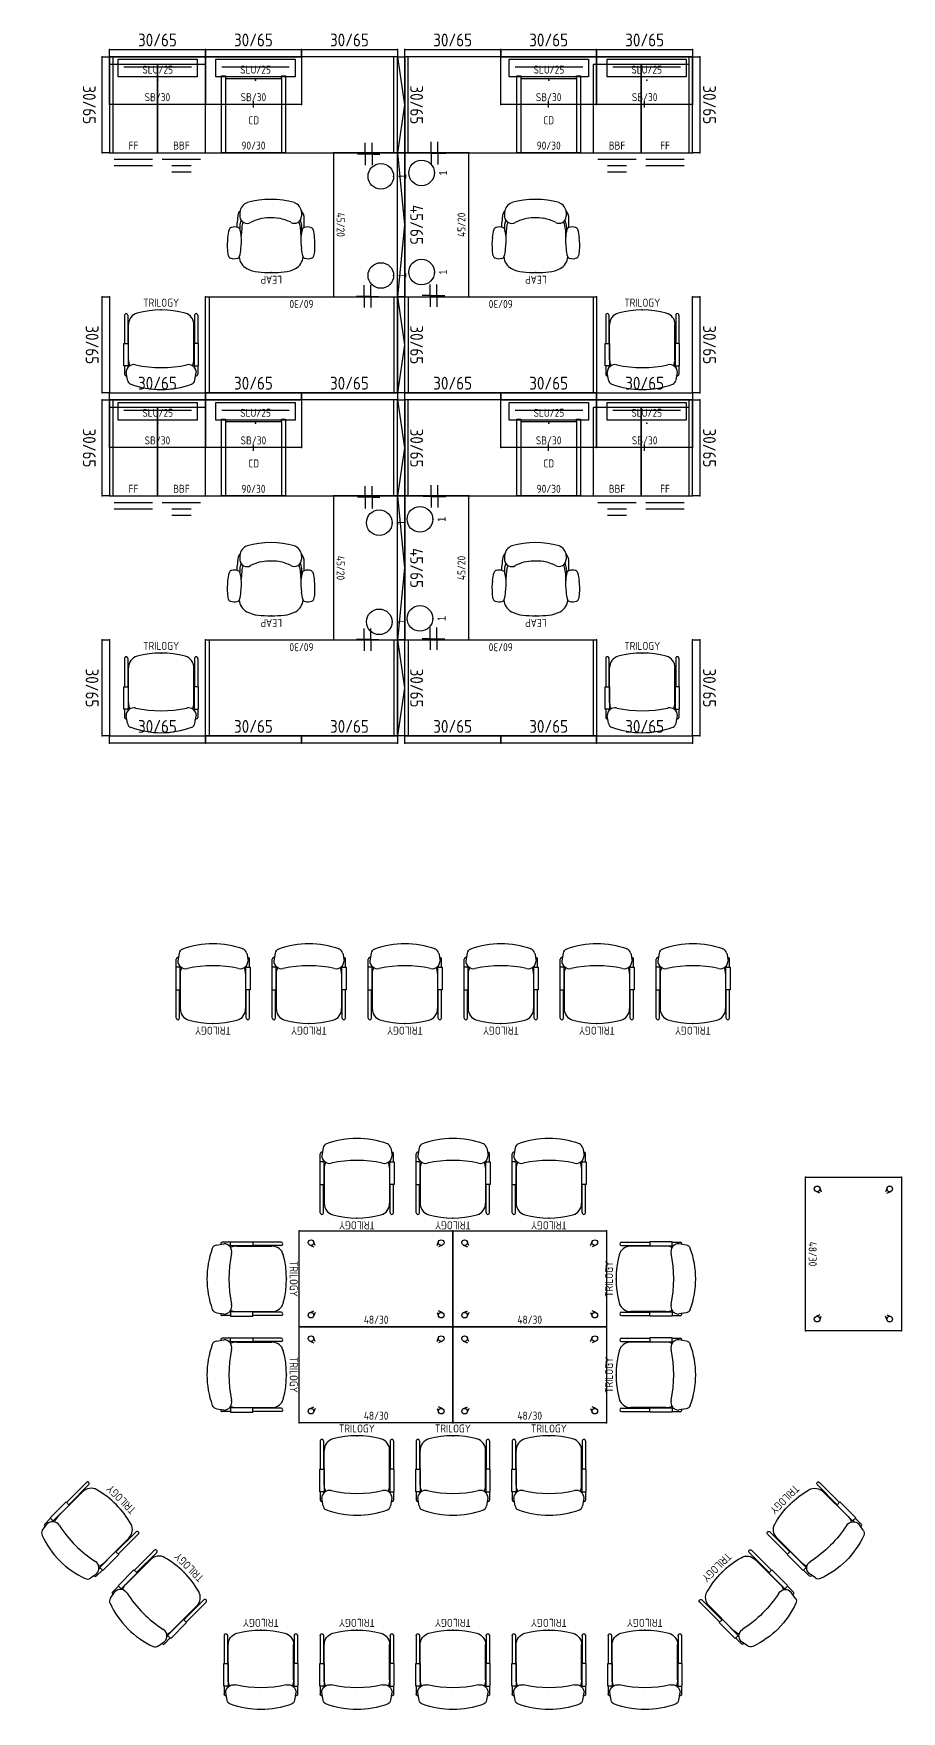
# Model space of a CAD drawing. Extents: x 13 to 2552, y -79 to 935.
# Drawn here: x 1153 to 1425, y -79 to 446 of the extents above; entities that cross this region are included whole.
import ezdxf
from ezdxf.enums import TextEntityAlignment as Align

# ---------------------------------------------------------------- set-up
doc = ezdxf.new("R2010")
doc.units = 0
doc.header["$LTSCALE"] = 0.375
doc.header["$MEASUREMENT"] = 0
doc.layers.get('0').update_dxf_attribs({"lineweight": 0})
for name, color, linetype in [('A-FURN', 1, 'Continuous'), ('A-FURN-P-ELEC', 5, 'Continuous'), ('A-FURN-P-FREE', 1, 'Continuous'), ('A-FURN-P-FREE-T', 7, 'Continuous'), ('A-FURN-P-LGHT', 1, 'Continuous'), ('A-FURN-P-LGHT-T', 7, 'Continuous'), ('A-FURN-P-PEDS', 1, 'Continuous'), ('A-FURN-P-PEDS-T', 7, 'Continuous'), ('A-FURN-P-PNLS-65', 3, 'Continuous'), ('A-FURN-P-PNLS-65-T', 3, 'Continuous'), ('A-FURN-P-POWR', 5, 'Continuous'), ('A-FURN-P-POWR-T', 7, 'Continuous'), ('A-FURN-P-SEAT', 1, 'Continuous'), ('A-FURN-P-SEAT-T', 7, 'Continuous'), ('A-FURN-P-STOR', 1, 'Continuous'), ('A-FURN-P-STOR-T', 7, 'Continuous'), ('A-FURN-P-TABL', 1, 'Continuous'), ('A-FURN-P-TABL-T', 7, 'Continuous'), ('A-FURN-P-WKSF', 1, 'Continuous'), ('A-FURN-P-WKSF-BRK', 1, 'Continuous'), ('A-FURN-P-WKSF-BRK-T', 7, 'Continuous'), ('A-FURN-P-WKSF-T', 7, 'Continuous')]:
    doc.layers.add(name, color=color, linetype=linetype)
doc.styles.add('Notes', font='architxt.shx')
doc.styles.get("Standard").update_dxf_attribs({"font": 'ARIALN.TTF'})

# ---------------------------------------------------------------- blocks, each defined once
blk = doc.blocks.new('P_98213')
at = {"layer": 'A-FURN-P-PNLS-65'}
for p, q in [((0, 0), (0, 2.25)), ((0, 2.25), (30, 2.25)), ((30, 0), (0, 0)), ((30, 2.25), (30, 0))]:
    blk.add_line(p, q, dxfattribs=at)
for p in [(0, 2.25), (0, 0), (30, 2.25), (30, 0)]:
    blk.add_point(p, dxfattribs=at)
at = {"layer": 'A-FURN-P-PNLS-65-T', "style": 'Notes'}
blk.add_attdef('CAPTG', text='', height=4, dxfattribs=at).set_placement((15, 3.25), align=Align.CENTER)
at = {"layer": 'A-FURN-P-PNLS-65-T', "style": 'Notes', "flags": 1}
for tag in ['CAPPN', 'CAPMG', 'CAPMC', 'CAPQT', 'CAPDH', 'CAPGC']:
    blk.add_attdef(tag, (0, 0), '', height=0.001, dxfattribs=at)
blk = doc.blocks.new('P_98213P3')
at = {"layer": 'A-FURN-P-PNLS-65'}
for p, q in [((0, 0), (0, 2.25)), ((0, 2.25), (30, 2.25)), ((30, 0), (0, 0)), ((30, 2.25), (30, 0))]:
    blk.add_line(p, q, dxfattribs=at)
for p in [(0, 2.25), (0, 0), (30, 2.25), (30, 0)]:
    blk.add_point(p, dxfattribs=at)
at = {"layer": 'A-FURN-P-POWR'}
for p, q in [((0, 0), (15, 2.25)), ((15, 2.25), (30, 0))]:
    blk.add_line(p, q, dxfattribs=at)
at = {"layer": 'A-FURN-P-PNLS-65-T', "style": 'Notes'}
blk.add_attdef('CAPTG', text='', height=4, dxfattribs=at).set_placement((15.03125, 4), align=Align.CENTER)
at = {"layer": 'A-FURN-P-PNLS-65-T', "style": 'Notes', "flags": 1}
for tag in ['CAPPN', 'CAPMG', 'CAPMC', 'CAPQT', 'CAPDH', 'CAPGC']:
    blk.add_attdef(tag, (0, 0), '', height=0.001, dxfattribs=at)
blk = doc.blocks.new('P_9283A')
at = {"layer": 'A-FURN-P-FREE'}
for p, q in [((0, 0), (0, -30)), ((90, 0), (0, 0)), ((1.125, -30), (1.125, 0)), ((88.875, -30), (88.875, 0)), ((90, -30), (90, 0)), ((0, -30), (90, -30))]:
    blk.add_line(p, q, dxfattribs=at)
for p in [(0, 0), (90, 0), (0, -30), (90, -30)]:
    blk.add_point(p, dxfattribs=at)
at = {"layer": 'A-FURN-P-FREE-T', "style": 'Notes', "flags": 1}
for tag in ['CAPPN', 'CAPMG', 'CAPMC', 'CAPQT', 'CAPDH', 'CAPGC']:
    blk.add_attdef(tag, (0, 0), '', height=0.001, dxfattribs=at)
at = {"layer": 'A-FURN-P-FREE-T', "style": 'Notes'}
blk.add_attdef('CAPTG', text='', height=2.5, dxfattribs=at).set_placement((45, -29), align=Align.CENTER)
blk = doc.blocks.new('P_9259A')
at = {"layer": 'A-FURN-P-FREE'}
for p, q in [((0, 0), (60, 0)), ((0, -30), (0, 0)), ((1.125, -30), (1.125, 0)), ((58.875, -30), (58.875, 0)), ((60, 0), (60, -30)), ((60, -30), (0, -30))]:
    blk.add_line(p, q, dxfattribs=at)
for p in [(0, 0), (60, 0), (0, -30), (60, -30)]:
    blk.add_point(p, dxfattribs=at)
at = {"layer": 'A-FURN-P-FREE-T', "style": 'Notes', "flags": 1}
for tag in ['CAPPN', 'CAPMG', 'CAPMC', 'CAPQT', 'CAPDH', 'CAPGC']:
    blk.add_attdef(tag, (0, 0), '', height=0.001, dxfattribs=at)
at = {"layer": 'A-FURN-P-FREE-T', "style": 'Notes'}
blk.add_attdef('CAPTG', text='', height=2.5, dxfattribs=at).set_placement((30, -29), align=Align.CENTER)
blk = doc.blocks.new('P_99004BEWP')
at = {"layer": 'A-FURN-P-WKSF'}
for p, q in [((45, 0), (0, 0)), ((0, 0), (0, -20)), ((45, -20), (45, 0)), ((0, -20), (45, -20))]:
    blk.add_line(p, q, dxfattribs=at)
for p in [(0, 0), (45, 0), (0, -20), (45, -20)]:
    blk.add_point(p, dxfattribs=at)
at = {"layer": 'A-FURN-P-WKSF-T', "style": 'Notes', "flags": 1}
for tag in ['CAPPN', 'CAPMG', 'CAPMC', 'CAPQT', 'CAPDH', 'CAPGC']:
    blk.add_attdef(tag, (0, 0), '', height=0.001, dxfattribs=at)
at = {"layer": 'A-FURN-P-WKSF-T', "style": 'Notes'}
blk.add_attdef('CAPTG', text='', height=2.5, dxfattribs=at).set_placement((22.5, -19), align=Align.CENTER)
blk = doc.blocks.new('P_99365')
at = {"layer": 'A-FURN-P-WKSF-BRK'}
for p, q in [((0, 0), (-3.5, 0)), ((0, 0), (0, 2.4375)), ((0, 0), (0, -4.5625)), ((0, 0), (3.5, 0)), ((0, -2.125), (-3.5, -2.125)), ((0, -2.125), (3.5, -2.125))]:
    blk.add_line(p, q, dxfattribs=at)
blk.add_point((0, 0), dxfattribs=at)
at = {"layer": 'A-FURN-P-WKSF-BRK-T', "style": 'Notes', "flags": 1}
for tag, p in [('CAPPN', (0, 0)), ('CAPMG', (0, 0)), ('CAPMC', (0, 0)), ('CAPQT', (0, 0)), ('CAPDH', (0, 0)), ('CAPGC', (0, 0)), ('CAPTG', (8, -1.25))]:
    blk.add_attdef(tag, p, '', height=0.001, dxfattribs=at)
blk = doc.blocks.new('P_9U947')
at = {"layer": 'A-FURN-P-PEDS'}
for p, q in [((0, 27.625), (0, 0)), ((15, 27.625), (0, 27.625)), ((15, 0), (15, 27.625)), ((0, 0), (15, 0)), ((1.5, -2), (13.5, -2)), ((1.5, -4), (13.5, -4))]:
    blk.add_line(p, q, dxfattribs=at)
for p in [(0, 0), (15, 0)]:
    blk.add_point(p, dxfattribs=at)
at = {"layer": 'A-FURN-P-PEDS-T', "style": 'Notes', "flags": 1}
for tag in ['CAPPN', 'CAPMG', 'CAPMC', 'CAPQT', 'CAPDH', 'CAPGC']:
    blk.add_attdef(tag, (0, 0), '', height=0.001, dxfattribs=at)
at = {"layer": 'A-FURN-P-PEDS-T', "style": 'Notes'}
blk.add_attdef('CAPTG', text='', height=2.5, dxfattribs=at).set_placement((7.5, 1), align=Align.CENTER)
blk = doc.blocks.new('P_9U948')
at = {"layer": 'A-FURN-P-PEDS'}
for p, q in [((0, 27.625), (0, 0)), ((15, 27.625), (0, 27.625)), ((15, 0), (15, 27.625)), ((0, 0), (15, 0)), ((1.5, -2), (13.5, -2)), ((4.5, -4), (10.5, -4)), ((4.5, -6), (10.5, -6))]:
    blk.add_line(p, q, dxfattribs=at)
for p in [(0, 0), (15, 0)]:
    blk.add_point(p, dxfattribs=at)
at = {"layer": 'A-FURN-P-PEDS-T', "style": 'Notes', "flags": 1}
for tag in ['CAPPN', 'CAPMG', 'CAPMC', 'CAPQT', 'CAPDH', 'CAPGC']:
    blk.add_attdef(tag, (0, 0), '', height=0.001, dxfattribs=at)
at = {"layer": 'A-FURN-P-PEDS-T', "style": 'Notes'}
blk.add_attdef('CAPTG', text='', height=2.5, dxfattribs=at).set_placement((7.5, 1), align=Align.CENTER)
blk = doc.blocks.new('P_99409')
at = {"layer": 'A-FURN-P-PEDS'}
for p, q in [((-10, 24), (-8.75, 24)), ((-10, 0), (-10, 24)), ((-8.75, 24), (-8.75, 23.25)), ((-8.75, 23.25), (8.75, 23.25)), ((-8.75, 23.25), (-8.75, 0)), ((8.75, 24), (10, 24)), ((8.75, 23.25), (8.75, 24)), ((8.75, 23.25), (8.75, 0)), ((10, 24), (10, 0)), ((10, 0), (-10, 0))]:
    blk.add_line(p, q, dxfattribs=at)
blk.add_point((0, 0), dxfattribs=at)
at = {"layer": 'A-FURN-P-PEDS-T', "style": 'Notes'}
blk.add_attdef('CAPTG', text='', height=2.5, dxfattribs=at).set_placement((0, 1), align=Align.CENTER)
at = {"layer": 'A-FURN-P-PEDS-T', "style": 'Notes', "flags": 1}
for tag in ['CAPPN', 'CAPMG', 'CAPMC', 'CAPQT', 'CAPDH', 'CAPGC']:
    blk.add_attdef(tag, (0, 0), '', height=0.001, dxfattribs=at)
blk = doc.blocks.new('P_9BBL3015')
at = {"layer": 'A-FURN-P-STOR'}
for p, q in [((0, 0), (30, 0)), ((0, -14.875), (0, 0)), ((30, 0), (30, -14.875)), ((30, -14.875), (0, -14.875)), ((15, -15.875), (15, -13.875))]:
    blk.add_line(p, q, dxfattribs=at)
for p in [(0, 0), (30, 0), (0, -14.875), (30, -14.875)]:
    blk.add_point(p, dxfattribs=at)
at = {"layer": 'A-FURN-P-STOR-T', "style": 'Notes', "flags": 1}
for tag in ['CAPPN', 'CAPMG', 'CAPMC', 'CAPQT', 'CAPDH', 'CAPGC']:
    blk.add_attdef(tag, (0, 0), '', height=0.001, dxfattribs=at)
at = {"layer": 'A-FURN-P-STOR-T', "style": 'Notes'}
blk.add_attdef('CAPTG', text='', height=2.5, dxfattribs=at).set_placement((15, -13.875), align=Align.CENTER)
blk = doc.blocks.new('P_LSB24KD')
at = {"layer": 'A-FURN-P-LGHT'}
for p, q in [((-12.375, 6.5), (12.375, 6.5)), ((-12.375, 1), (-12.375, 6.5)), ((12.375, 6.5), (12.375, 1)), ((12.375, 1), (-12.375, 1)), ((-10.5625, 4.125), (10.5625, 4.125))]:
    blk.add_line(p, q, dxfattribs=at)
blk.add_point((0, 0), dxfattribs=at)
at = {"layer": 'A-FURN-P-LGHT-T', "style": 'Notes'}
blk.add_attdef('CAPTG', text='', height=2.5, dxfattribs=at).set_placement((0, 2), align=Align.CENTER)
at = {"layer": 'A-FURN-P-LGHT-T', "style": 'Notes', "flags": 1}
for tag in ['CAPPN', 'CAPMG', 'CAPMC', 'CAPQT', 'CAPDH', 'CAPGC']:
    blk.add_attdef(tag, (0, 0), '', height=0.001, dxfattribs=at)
blk = doc.blocks.new('P_462LEAP9L')
at = {"layer": 'A-FURN-P-SEAT'}
for p, q in [((-9.21875, -13.4375), (-9.3125, -10.46875)), ((-10.34375, -14.09375), (-10.34375, -16.90625)), ((9.15625, -14.0625), (9.34375, -11.46875)), ((10.40625, -17.90625), (10.59375, -15.53125)), ((10.59375, -14.15625), (10.59375, -15.53125)), ((-9.5, -18.875), (-9.5, -17.59375)), ((9.75, -18.875), (9.78125, -17.40625))]:
    blk.add_line(p, q, dxfattribs=at)
for centre, radius, start, end in [((-6.15625, -7.34375), 7.54303, 163.3426763, 176.5713183), ((-12.40625, -5.46875), 1, 110.3692454, 163.3426763), ((-11.5, -7.9375), 3.60212, 75.3858087, 110.3701811), ((-10.84375, -5.40625), 1, 16.2003396, 75.3858087), ((-5.40625, -5.3125), 4.60309, 118.7516633, 175.0895908), ((-22.1875, -8.6875), 12.82375, 5.8346362, 16.2003396), ((-3.25, -9.21875), 9.05777, 95.4173329, 118.7517589), ((0, -43.46875), 43.46307, 84.5825082, 95.4175583), ((3.25, -9.21875), 9.05777, 61.2482392, 84.5826721), ((5.40625, -5.3125), 4.60309, 4.9104113, 61.2483349), ((22.1875, -8.6875), 12.82375, 163.7996569, 174.1653706), ((10.84375, -5.40625), 1, 104.6141963, 163.7996569), ((11.5, -7.9375), 3.60212, 69.6298239, 104.6141963), ((12.40625, -5.46875), 1, 16.657327, 69.6307528), ((6.15625, -7.34375), 7.54303, 3.428686, 16.657327), ((12.28125, -8.46875), 25.98489, 176.5712091, 185.4703308), ((-37.0625, -10.21875), 27.76665, 357.4560651, 5.8346084), ((37.0625, -10.21875), 27.76665, 174.1653979, 182.5439499), ((-12.28125, -8.46875), 25.98489, 354.5296569, 3.4287917), ((0.21875, -9.625), 13.88466, 185.4703582, 195.9393033), ((-12.15625, -13.15625), 1, 195.9393033, 254.01744), ((-11.46875, -10.6875), 3.57363, 254.017358, 289.1726422), ((-10.625, -13.125), 1, 289.1721504, 347.0184978), ((-24.4375, -9.9375), 15.1794, 347.0184705, 354.2156321), ((-3.03125, -14), 6.60861, 172.5780073, 202.0103716), ((-7.25, -17.625), 2.22994, 60.3226871, 179.2373461), ((-4.40625, -13.59375), 4.81682, 178.0385113, 208.2729037), ((1.03125, -0.625), 16.70801, 244.4709665, 257.9539785), ((-1.65625, 1.15625), 18.68013, 286.7419965, 295.6038117), ((7.5625, -17.5625), 2.21245, 4.2927833, 121.4660078), ((3.84375, -13.5625), 5.35026, 336.3257547, 354.3563886), ((24.4375, -9.9375), 15.1794, 185.7843693, 192.9815172), ((2.96875, -14.09375), 6.84958, 340.4181036, 3.2144834), ((10.625, -13.125), 1, 192.9815172, 250.8278509), ((11.46875, -10.6875), 3.57363, 250.8273592, 285.9826433), ((12.15625, -13.15625), 1, 285.9825341, 344.0606981), ((-0.21875, -9.625), 13.88466, 344.0606981, 354.5296569), ((-6.71875, -16.9375), 3.62425, 179.6151648, 221.2134348), ((-6, -18.53125), 3.53954, 185.252038, 248.419936), ((0, 1.0625), 18.17117, 262.2666146, 281.8116927), ((6.28125, -18.59375), 3.47662, 290.9403225, 355.3876652), ((7.84375, -17.46875), 2.60135, 315.2492116, 350.2383037), ((0.125, 5.125), 27.96808, 254.6320751, 285.3679263)]:
    blk.add_arc(centre, radius, start, end, dxfattribs=at)
blk.add_point((0, 0), dxfattribs=at)
at = {"layer": 'A-FURN-P-SEAT-T', "style": 'Notes'}
blk.add_attdef('CAPTG', text='', height=2.5, dxfattribs=at).set_placement((0, 1), align=Align.CENTER)
at = {"layer": 'A-FURN-P-SEAT-T', "style": 'Notes', "flags": 1}
for tag in ['CAPPN', 'CAPMG', 'CAPMC', 'CAPQT', 'CAPDH', 'CAPGC']:
    blk.add_attdef(tag, (0, 0), '', height=0.001, dxfattribs=at)
blk = doc.blocks.new('P_421482N')
at = {"layer": 'A-FURN-P-SEAT'}
for p, q in [((-11.4375, -1.65625), (-11.4375, -10.5)), ((-10.4375, -1.65625), (-10.4375, -10.5)), ((-10.21875, -15.5625), (-10.21875, -4.625)), ((10.21875, -15.5625), (10.21875, -4.625)), ((10.4375, -1.65625), (10.4375, -10.5)), ((11.4375, -1.65625), (11.4375, -10.5)), ((-11.625, -17.53125), (-11.625, -10.5)), ((-11.625, -10.5), (-10.28125, -10.5)), ((-10.28125, -10.5), (-10.28125, -17.53125)), ((10.28125, -10.5), (10.28125, -17.53125)), ((11.625, -10.5), (10.28125, -10.5)), ((11.625, -17.53125), (11.625, -10.5)), ((-10.28125, -17.53125), (-11.625, -17.53125)), ((-11.4375, -17.53125), (-11.4375, -20.09375)), ((-10.5625, -21.90625), (-10.96875, -19.5625)), ((-10.4375, -17.53125), (-10.4375, -17.9375)), ((-10.28125, -16.5625), (-10.125, -16.53125)), ((10.28125, -16.5625), (10.125, -16.53125)), ((10.28125, -17.53125), (11.625, -17.53125)), ((10.4375, -17.53125), (10.4375, -17.9375)), ((10.5625, -21.90625), (10.96875, -19.5625)), ((11.4375, -17.53125), (11.4375, -20.09375))]:
    blk.add_line(p, q, dxfattribs=at)
for centre, radius, start, end in [((0, -28.625), 28.625, 74.8107136, 105.1841277), ((-10.9375, -1.65625), 0.49829, 359.9927973, 180.0071904), ((-6.53125, -4.5625), 3.69809, 105.184319, 180.7989049), ((6.53125, -4.5625), 3.69809, 359.2010965, 74.8156792), ((10.9375, -1.65625), 0.49829, 359.9927973, 180.0071904), ((-5.875, -15.5625), 4.34913, 179.9996225, 206.0027811), ((5.875, -15.5625), 4.34913, 333.9972066, 0.0003806), ((-10.9375, -20.09375), 0.5, 180.000005, 282.3639818), ((-8.53125, -19.5625), 2.45623, 77.8075821, 179.932673), ((0, 19.84375), 37.875, 257.8075939, 282.1924074), ((8.53125, -19.5625), 2.45623, 0.0673306, 102.1924161), ((10.9375, -20.09375), 0.5, 257.6360196, 0), ((-8.96875, -21.71875), 1.58783, 187.7462728, 249.9294352), ((0, 2.875), 27.75, 249.9202007, 290.0704842), ((8.96875, -21.71875), 1.58783, 290.0705662, 352.2537286)]:
    blk.add_arc(centre, radius, start, end, dxfattribs=at)
blk.add_point((0, 0), dxfattribs=at)
at = {"layer": 'A-FURN-P-SEAT-T', "style": 'Notes'}
blk.add_attdef('CAPTG', text='', height=2.5, dxfattribs=at).set_placement((0, 1), align=Align.CENTER)
at = {"layer": 'A-FURN-P-SEAT-T', "style": 'Notes', "flags": 1}
for tag in ['CAPPN', 'CAPMG', 'CAPMC', 'CAPQT', 'CAPDH', 'CAPGC']:
    blk.add_attdef(tag, (0, 0), '', height=0.001, dxfattribs=at)
blk = doc.blocks.new('P_98215P3')
at = {"layer": 'A-FURN-P-PNLS-65'}
for p, q in [((0, 0), (0, 2.25)), ((0, 2.25), (45, 2.25)), ((45, 0), (0, 0)), ((45, 2.25), (45, 0))]:
    blk.add_line(p, q, dxfattribs=at)
for p in [(0, 2.25), (0, 0), (45, 2.25), (45, 0)]:
    blk.add_point(p, dxfattribs=at)
at = {"layer": 'A-FURN-P-POWR'}
for p, q in [((0, 0), (22.5, 2.25)), ((22.5, 2.25), (45, 0))]:
    blk.add_line(p, q, dxfattribs=at)
at = {"layer": 'A-FURN-P-PNLS-65-T', "style": 'Notes'}
blk.add_attdef('CAPTG', text='', height=4, dxfattribs=at).set_placement((22.53125, 4), align=Align.CENTER)
at = {"layer": 'A-FURN-P-PNLS-65-T', "style": 'Notes', "flags": 1}
for tag in ['CAPPN', 'CAPMG', 'CAPMC', 'CAPQT', 'CAPDH', 'CAPGC']:
    blk.add_attdef(tag, (0, 0), '', height=0.001, dxfattribs=at)
blk = doc.blocks.new('P_986831DA15S')
at = {"layer": 'A-FURN-P-ELEC'}
blk.add_circle((0, 4), 4, dxfattribs=at)
blk.add_point((0, 0), dxfattribs=at)
at = {"layer": 'A-FURN-P-POWR-T', "flags": 1}
for tag in ['CAPPN', 'CAPMG', 'CAPMC', 'CAPQT', 'CAPDH', 'CAPGC']:
    blk.add_attdef(tag, (0, 0), '', height=0.001, dxfattribs=at)
at = {"layer": 'A-FURN-P-POWR-T'}
blk.add_attdef('CAPTG', text='', height=2.5, dxfattribs=at).set_placement((0, -4), align=Align.CENTER)
blk = doc.blocks.new('P_50622625')
at = {"layer": 'A-FURN-P-TABL'}
for p, q in [((0, -30), (0, 0)), ((0, 0), (48, 0)), ((48, 0), (48, -30)), ((3.34375, -4.46875), (4.53125, -4.96875)), ((4.96875, -4.53125), (4.46875, -3.34375)), ((43.03125, -4.53125), (43.53125, -3.34375)), ((44.65625, -4.46875), (43.46875, -4.96875)), ((3.34375, -25.53125), (4.53125, -25.03125)), ((4.96875, -25.46875), (4.46875, -26.65625)), ((43.03125, -25.46875), (43.53125, -26.65625)), ((44.65625, -25.53125), (43.46875, -25.03125)), ((48, -30), (0, -30))]:
    blk.add_line(p, q, dxfattribs=at)
for centre in [(3.65625, -3.65625), (44.34375, -3.65625), (3.65625, -26.34375), (44.34375, -26.34375)]:
    blk.add_circle(centre, 0.87508, dxfattribs=at)
for p in [(0, 0), (48, 0), (0, -30), (48, -30)]:
    blk.add_point(p, dxfattribs=at)
at = {"layer": 'A-FURN-P-TABL-T', "style": 'Notes', "flags": 1}
for tag in ['CAPPN', 'CAPMG', 'CAPMC', 'CAPQT', 'CAPDH', 'CAPGC']:
    blk.add_attdef(tag, (0, 0), '', height=0.001, dxfattribs=at)
at = {"layer": 'A-FURN-P-TABL-T', "style": 'Notes'}
blk.add_attdef('CAPTG', text='', height=2.5, dxfattribs=at).set_placement((24, -29), align=Align.CENTER)

msp = doc.modelspace()

# ---------------------------------------------------------------- block references
for name, p, rotation, values in [('P_50622625', (1424.62, 88.25), 270, {'CAPTG': '48/30'}), ('P_421482N', (1232.46, 56.47), 270, {'CAPTG': 'TRILOGY'}), ('P_421482N', (1335.46, 56.47), 90, {'CAPTG': 'TRILOGY'}), ('P_421482N', (1232.46, 26.47), 270, {'CAPTG': 'TRILOGY'}), ('P_421482N', (1335.46, 26.47), 90, {'CAPTG': 'TRILOGY'})]:
    msp.add_blockref(name, p, dxfattribs=dict(rotation=rotation)).add_auto_attribs(values)
for p in [(1236.46, 71.47), (1284.46, 71.47), (1236.46, 41.47), (1284.46, 41.47)]:
    msp.add_blockref('P_50622625', p).add_auto_attribs({'CAPTG': '48/30'})
at = {"layer": 'A-FURN'}
for name, p, values in [('P_98213', (1177.12, 438.38), {'CAPTG': '30/65'}), ('P_98213', (1207.12, 438.38), {'CAPTG': '30/65'}), ('P_98213', (1237.12, 438.38), {'CAPTG': '30/65'}), ('P_98213', (1269.38, 438.38), {'CAPTG': '30/65'}), ('P_98213', (1299.38, 438.38), {'CAPTG': '30/65'}), ('P_98213', (1329.38, 438.38), {'CAPTG': '30/65'}), ('P_9283A', (1177.12, 438.38), {'CAPTG': '90/30'}), ('P_9BBL3015', (1177.12, 438.38), {'CAPTG': 'SB/30'}), ('P_9U947', (1177.12, 408.38), {'CAPTG': 'FF'}), ('P_LSB24KD', (1192.2, 431.12), {'CAPTG': 'SLU/25'}), ('P_9U948', (1192.12, 408.38), {'CAPTG': 'BBF'}), ('P_9BBL3015', (1207.12, 438.38), {'CAPTG': 'SB/30'}), ('P_LSB24KD', (1222.77, 431.12), {'CAPTG': 'SLU/25'}), ('P_9283A', (1269.38, 438.38), {'CAPTG': '90/30'}), ('P_9BBL3015', (1299.38, 438.38), {'CAPTG': 'SB/30'}), ('P_LSB24KD', (1314.45, 431.12), {'CAPTG': 'SLU/25'}), ('P_9U948', (1328.25, 408.38), {'CAPTG': 'BBF'}), ('P_9BBL3015', (1329.38, 438.38), {'CAPTG': 'SB/30'}), ('P_LSB24KD', (1345.02, 431.12), {'CAPTG': 'SLU/25'}), ('P_9U947', (1343.25, 408.38), {'CAPTG': 'FF'}), ('P_421482N', (1193.29, 359.29), {'CAPTG': 'TRILOGY'}), ('P_421482N', (1343.64, 359.29), {'CAPTG': 'TRILOGY'}), ('P_98213', (1177.12, 331.13), {'CAPTG': '30/65'}), ('P_98213', (1207.12, 331.13), {'CAPTG': '30/65'}), ('P_98213', (1237.12, 331.13), {'CAPTG': '30/65'}), ('P_98213', (1269.38, 331.13), {'CAPTG': '30/65'}), ('P_98213', (1299.38, 331.13), {'CAPTG': '30/65'}), ('P_98213', (1329.38, 331.13), {'CAPTG': '30/65'}), ('P_9283A', (1177.12, 331.13), {'CAPTG': '90/30'}), ('P_9BBL3015', (1177.12, 331.13), {'CAPTG': 'SB/30'}), ('P_LSB24KD', (1192.2, 323.87), {'CAPTG': 'SLU/25'}), ('P_9BBL3015', (1207.12, 331.13), {'CAPTG': 'SB/30'}), ('P_LSB24KD', (1222.77, 323.87), {'CAPTG': 'SLU/25'}), ('P_9283A', (1269.38, 331.13), {'CAPTG': '90/30'}), ('P_9BBL3015', (1299.38, 331.13), {'CAPTG': 'SB/30'}), ('P_LSB24KD', (1314.45, 323.87), {'CAPTG': 'SLU/25'}), ('P_9BBL3015', (1329.38, 331.13), {'CAPTG': 'SB/30'}), ('P_LSB24KD', (1345.02, 323.87), {'CAPTG': 'SLU/25'}), ('P_9U947', (1177.12, 301.13), {'CAPTG': 'FF'}), ('P_9U948', (1192.12, 301.13), {'CAPTG': 'BBF'}), ('P_9U948', (1328.25, 301.13), {'CAPTG': 'BBF'}), ('P_9U947', (1343.25, 301.13), {'CAPTG': 'FF'}), ('P_421482N', (1193.29, 252.04), {'CAPTG': 'TRILOGY'}), ('P_421482N', (1343.64, 252.04), {'CAPTG': 'TRILOGY'}), ('P_98213', (1177.12, 223.88), {'CAPTG': '30/65'}), ('P_98213', (1207.12, 223.88), {'CAPTG': '30/65'}), ('P_98213', (1237.12, 223.88), {'CAPTG': '30/65'}), ('P_98213', (1269.38, 223.88), {'CAPTG': '30/65'}), ('P_98213', (1299.38, 223.88), {'CAPTG': '30/65'}), ('P_98213', (1329.38, 223.88), {'CAPTG': '30/65'}), ('P_421482N', (1254.46, 7.47), {'CAPTG': 'TRILOGY'}), ('P_421482N', (1284.46, 7.47), {'CAPTG': 'TRILOGY'}), ('P_421482N', (1314.46, 7.47), {'CAPTG': 'TRILOGY'})]:
    msp.add_blockref(name, p, dxfattribs=at).add_auto_attribs(values)
ref = msp.add_blockref('P_98213', (1174.88, 438.38), dxfattribs=dict(at, rotation=270))
ref.add_attrib('CAPTG', '30/65', dxfattribs={"layer": 'A-FURN-P-PNLS-65-T', "height": 4, "rotation": 270, "style": 'Notes'}).set_placement((1168.82, 423.38), align=Align.CENTER)
for name, p, rotation, values in [('P_98213P3', (1267.12, 438.38), 270, {'CAPTG': '30/65'}), ('P_98213', (1359.38, 438.38), 270, {'CAPTG': '30/65'}), ('P_99004BEWP', (1267.12, 408.38), 270, {'CAPTG': '45/20'}), ('P_986831DA15S', (1265.94, 401.01), 90, {'CAPTG': '1'}), ('P_98215P3', (1267.12, 408.38), 270, {'CAPTG': '45/65'}), ('P_99004BEWP', (1269.38, 363.38), 90, {'CAPTG': '45/20'}), ('P_986831DA15S', (1278.66, 402.08), 90, {'CAPTG': '1'}), ('P_462LEAP9L', (1227.65, 370.95), 180, {'CAPTG': 'LEAP'}), ('P_462LEAP9L', (1310.37, 370.95), 180, {'CAPTG': 'LEAP'}), ('P_986831DA15S', (1265.94, 370.04), 90, {'CAPTG': '1'}), ('P_986831DA15S', (1278.66, 371.1), 90, {'CAPTG': '1'}), ('P_9259A', (1267.12, 333.38), 180, {'CAPTG': '60/30'}), ('P_98213P3', (1267.12, 363.38), 270, {'CAPTG': '30/65'}), ('P_9259A', (1329.38, 333.38), 180, {'CAPTG': '60/30'}), ('P_98213', (1359.38, 363.38), 270, {'CAPTG': '30/65'}), ('P_98213P3', (1267.12, 331.13), 270, {'CAPTG': '30/65'}), ('P_98213', (1359.38, 331.13), 270, {'CAPTG': '30/65'}), ('P_99004BEWP', (1267.12, 301.13), 270, {'CAPTG': '45/20'}), ('P_98215P3', (1267.12, 301.13), 270, {'CAPTG': '45/65'}), ('P_99004BEWP', (1269.38, 256.13), 90, {'CAPTG': '45/20'}), ('P_986831DA15S', (1265.43, 292.78), 90, {'CAPTG': '1'}), ('P_986831DA15S', (1278.15, 293.84), 90, {'CAPTG': '1'}), ('P_462LEAP9L', (1227.65, 263.7), 180, {'CAPTG': 'LEAP'}), ('P_462LEAP9L', (1310.37, 263.7), 180, {'CAPTG': 'LEAP'}), ('P_986831DA15S', (1265.43, 261.81), 90, {'CAPTG': '1'}), ('P_986831DA15S', (1278.15, 262.87), 90, {'CAPTG': '1'}), ('P_9259A', (1267.12, 226.13), 180, {'CAPTG': '60/30'}), ('P_98213P3', (1267.12, 256.13), 270, {'CAPTG': '30/65'}), ('P_9259A', (1329.38, 226.13), 180, {'CAPTG': '60/30'}), ('P_98213', (1359.38, 256.13), 270, {'CAPTG': '30/65'}), ('P_421482N', (1209.46, 136.31), 180, {'CAPTG': 'TRILOGY'}), ('P_421482N', (1239.46, 136.31), 180, {'CAPTG': 'TRILOGY'}), ('P_421482N', (1269.46, 136.31), 180, {'CAPTG': 'TRILOGY'}), ('P_421482N', (1299.46, 136.31), 180, {'CAPTG': 'TRILOGY'}), ('P_421482N', (1329.46, 136.31), 180, {'CAPTG': 'TRILOGY'}), ('P_421482N', (1359.46, 136.31), 180, {'CAPTG': 'TRILOGY'}), ('P_421482N', (1254.46, 75.47), 180, {'CAPTG': 'TRILOGY'}), ('P_421482N', (1284.46, 75.47), 180, {'CAPTG': 'TRILOGY'}), ('P_421482N', (1314.46, 75.47), 180, {'CAPTG': 'TRILOGY'})]:
    msp.add_blockref(name, p, dxfattribs=dict(at, rotation=rotation)).add_auto_attribs(values)
ref = msp.add_blockref('P_99409', (1222.19, 408.38), dxfattribs=at)
ref.add_attrib('CAPTG', 'CD', dxfattribs={"layer": 'A-FURN-P-PEDS-T', "height": 2.5, "style": 'Notes'}).set_placement((1222.19, 417.29), align=Align.CENTER)
ref = msp.add_blockref('P_99409', (1314.38, 408.38), dxfattribs=at)
ref.add_attrib('CAPTG', 'CD', dxfattribs={"layer": 'A-FURN-P-PEDS-T', "height": 2.5, "style": 'Notes'}).set_placement((1314.38, 417.29), align=Align.CENTER)
for p, rotation in [((1259.18, 407.98), 270), ((1277.65, 408.26), 90), ((1277.32, 363.77), 90), ((1258.85, 363.49), 270), ((1259.18, 300.73), 270), ((1277.65, 301.01), 90), ((1258.85, 256.24), 270), ((1277.32, 256.52), 90)]:
    msp.add_blockref('P_99365', p, dxfattribs=dict(at, rotation=rotation))
ref = msp.add_blockref('P_98213', (1174.88, 363.38), dxfattribs=dict(at, rotation=270))
ref.add_attrib('CAPTG', '30/65', dxfattribs={"layer": 'A-FURN-P-PNLS-65-T', "height": 4, "rotation": 270, "style": 'Notes'}).set_placement((1169.7, 348.38), align=Align.CENTER)
ref = msp.add_blockref('P_98213', (1174.88, 331.13), dxfattribs=dict(at, rotation=270))
ref.add_attrib('CAPTG', '30/65', dxfattribs={"layer": 'A-FURN-P-PNLS-65-T', "height": 4, "rotation": 270, "style": 'Notes'}).set_placement((1168.82, 316.13), align=Align.CENTER)
ref = msp.add_blockref('P_99409', (1222.19, 301.13), dxfattribs=at)
ref.add_attrib('CAPTG', 'CD', dxfattribs={"layer": 'A-FURN-P-PEDS-T', "height": 2.5, "style": 'Notes'}).set_placement((1222.19, 310.04), align=Align.CENTER)
ref = msp.add_blockref('P_99409', (1314.38, 301.13), dxfattribs=at)
ref.add_attrib('CAPTG', 'CD', dxfattribs={"layer": 'A-FURN-P-PEDS-T', "height": 2.5, "style": 'Notes'}).set_placement((1314.38, 310.04), align=Align.CENTER)
ref = msp.add_blockref('P_98213', (1174.88, 256.13), dxfattribs=dict(at, rotation=270))
ref.add_attrib('CAPTG', '30/65', dxfattribs={"layer": 'A-FURN-P-PNLS-65-T', "height": 4, "rotation": 270, "style": 'Notes'}).set_placement((1169.7, 241.13), align=Align.CENTER)
ref = msp.add_blockref('P_421482N', (1179.21, -14.04), dxfattribs=dict(at, rotation=315))
ref.add_attrib('CAPTG', 'TRILOGY', dxfattribs={"layer": 'A-FURN-P-SEAT-T', "height": 2.5, "rotation": 135, "style": 'Notes'}).set_placement((1181.69, -11.56), align=Align.CENTER)
ref = msp.add_blockref('P_421482N', (1389.71, -14.04), dxfattribs=dict(at, xscale=-1, rotation=45))
ref.add_attrib('CAPTG', 'TRILOGY', dxfattribs={"layer": 'A-FURN-P-SEAT-T', "height": 2.5, "rotation": 225, "style": 'Notes'}).set_placement((1387.23, -11.56), align=Align.CENTER)
ref = msp.add_blockref('P_421482N', (1200.43, -35.25), dxfattribs=dict(at, rotation=315))
ref.add_attrib('CAPTG', 'TRILOGY', dxfattribs={"layer": 'A-FURN-P-SEAT-T', "height": 2.5, "rotation": 135, "style": 'Notes'}).set_placement((1202.9, -32.78), align=Align.CENTER)
ref = msp.add_blockref('P_421482N', (1368.5, -35.25), dxfattribs=dict(at, xscale=-1, rotation=45))
ref.add_attrib('CAPTG', 'TRILOGY', dxfattribs={"layer": 'A-FURN-P-SEAT-T', "height": 2.5, "rotation": 225, "style": 'Notes'}).set_placement((1366.02, -32.78), align=Align.CENTER)
ref = msp.add_blockref('P_421482N', (1224.46, -53.26), dxfattribs=dict(at, xscale=-1))
ref.add_attrib('CAPTG', 'TRILOGY', dxfattribs={"layer": 'A-FURN-P-SEAT-T', "height": 2.5, "rotation": 180, "style": 'Notes'}).set_placement((1224.46, -49.76), align=Align.CENTER)
ref = msp.add_blockref('P_421482N', (1254.46, -53.26), dxfattribs=dict(at, xscale=-1))
ref.add_attrib('CAPTG', 'TRILOGY', dxfattribs={"layer": 'A-FURN-P-SEAT-T', "height": 2.5, "rotation": 180, "style": 'Notes'}).set_placement((1254.46, -49.76), align=Align.CENTER)
ref = msp.add_blockref('P_421482N', (1284.46, -53.26), dxfattribs=dict(at, xscale=-1))
ref.add_attrib('CAPTG', 'TRILOGY', dxfattribs={"layer": 'A-FURN-P-SEAT-T', "height": 2.5, "rotation": 180, "style": 'Notes'}).set_placement((1284.46, -49.76), align=Align.CENTER)
ref = msp.add_blockref('P_421482N', (1314.46, -53.26), dxfattribs=dict(at, xscale=-1))
ref.add_attrib('CAPTG', 'TRILOGY', dxfattribs={"layer": 'A-FURN-P-SEAT-T', "height": 2.5, "rotation": 180, "style": 'Notes'}).set_placement((1314.46, -49.76), align=Align.CENTER)
ref = msp.add_blockref('P_421482N', (1344.46, -53.26), dxfattribs=dict(at, xscale=-1))
ref.add_attrib('CAPTG', 'TRILOGY', dxfattribs={"layer": 'A-FURN-P-SEAT-T', "height": 2.5, "rotation": 180, "style": 'Notes'}).set_placement((1344.46, -49.76), align=Align.CENTER)

doc.saveas('drawing.dxf')
